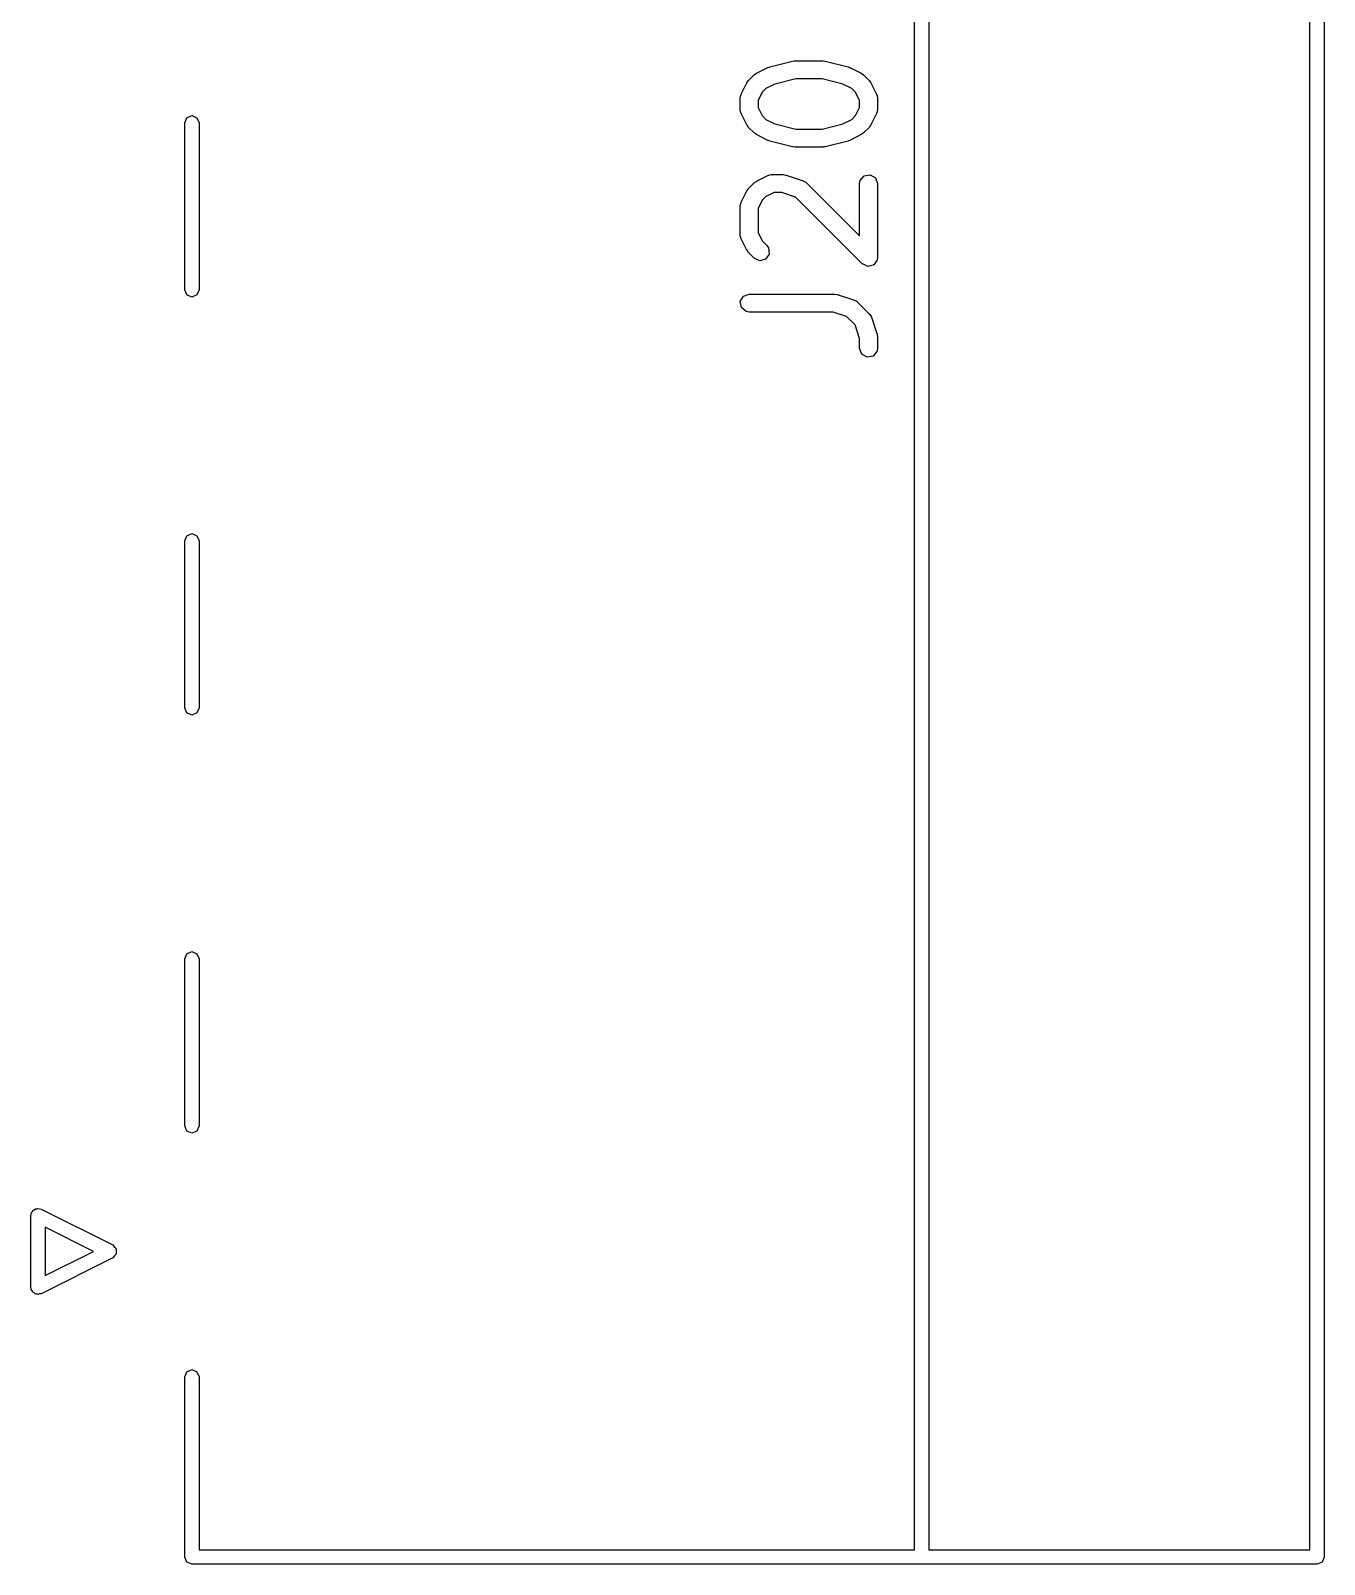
# Model space of a CAD drawing. Extents: x 68.3 to 154.7, y -118.7 to -93.4.
# Drawn here: x 143.84 to 154.67, y -118.62 to -105.78 of the extents above; entities that cross this region are included whole.
import ezdxf

# ---------------------------------------------------------------- set-up
doc = ezdxf.new("R2010")
doc.units = 0
doc.layers.add('BLACK', color=7, linetype='CONTINUOUS')

msp = doc.modelspace()

# ---------------------------------------------------------------- linework, layer by layer
at = {"layer": 'BLACK', "linetype": 'CONTINUOUS'}
for p, q in [((151.24, -118.5), (151.24, -96)), ((151.36, -96), (151.36, -118.5)), ((154.55, -118.5), (154.55, -96)), ((154.67, -95.94), (154.67, -118.56)), ((150.027, -106.082), (150.218, -106.034)), ((150.218, -106.034), (150.233, -106.033)), ((150.233, -106.033), (150.236, -106.032)), ((150.236, -106.032), (150.474, -106.032)), ((150.474, -106.032), (150.489, -106.035)), ((150.489, -106.035), (150.492, -106.034)), ((150.492, -106.034), (150.683, -106.082)), ((149.849, -106.197), (149.897, -106.149)), ((149.897, -106.149), (149.915, -106.136)), ((149.915, -106.136), (149.917, -106.135)), ((149.917, -106.135), (150.012, -106.088)), ((150.012, -106.088), (150.024, -106.084)), ((150.024, -106.084), (150.027, -106.082)), ((150.245, -106.182), (150.071, -106.226)), ((150.465, -106.182), (150.245, -106.182)), ((150.638, -106.226), (150.465, -106.182)), ((150.683, -106.082), (150.694, -106.087)), ((150.694, -106.087), (150.698, -106.088)), ((150.698, -106.088), (150.793, -106.135)), ((150.793, -106.135), (150.811, -106.149)), ((150.811, -106.149), (150.813, -106.149)), ((150.813, -106.149), (150.86, -106.197)), ((149.784, -106.32), (149.787, -106.316)), ((149.787, -106.316), (149.788, -106.312)), ((149.788, -106.312), (149.835, -106.216)), ((149.835, -106.216), (149.849, -106.198)), ((149.849, -106.198), (149.849, -106.197)), ((149.964, -106.294), (149.93, -106.363)), ((149.994, -106.264), (149.964, -106.294)), ((150.071, -106.226), (149.994, -106.264)), ((150.715, -106.264), (150.638, -106.226)), ((150.746, -106.294), (150.715, -106.264)), ((150.78, -106.363), (150.746, -106.294)), ((150.86, -106.197), (150.873, -106.215)), ((150.873, -106.215), (150.874, -106.216)), ((150.874, -106.216), (150.922, -106.312)), ((150.922, -106.312), (150.929, -106.337)), ((149.78, -106.345), (149.784, -106.32)), ((149.78, -106.44), (149.78, -106.345)), ((149.781, -106.445), (149.78, -106.44)), ((149.78, -106.449), (149.781, -106.445)), ((149.93, -106.363), (149.93, -106.423)), ((149.93, -106.423), (149.964, -106.491)), ((150.746, -106.491), (150.78, -106.423)), ((150.78, -106.423), (150.78, -106.363)), ((150.93, -106.44), (150.925, -106.466)), ((150.929, -106.337), (150.928, -106.341)), ((150.928, -106.341), (150.93, -106.345)), ((150.93, -106.345), (150.93, -106.44)), ((145.13, -106.55), (145.148, -106.508)), ((145.13, -107.95), (145.13, -106.55)), ((145.148, -106.508), (145.19, -106.49)), ((145.19, -106.49), (145.232, -106.508)), ((145.232, -106.508), (145.25, -106.55)), ((145.25, -106.55), (145.25, -107.95)), ((149.788, -106.474), (149.78, -106.449)), ((149.835, -106.569), (149.788, -106.474)), ((149.837, -106.57), (149.835, -106.569)), ((149.849, -106.589), (149.837, -106.57)), ((149.964, -106.491), (149.994, -106.522)), ((149.994, -106.522), (150.071, -106.56)), ((150.071, -106.56), (150.245, -106.604)), ((150.465, -106.604), (150.638, -106.56)), ((150.638, -106.56), (150.715, -106.522)), ((150.715, -106.522), (150.746, -106.491)), ((150.874, -106.569), (150.861, -106.587)), ((150.922, -106.474), (150.874, -106.569)), ((150.925, -106.466), (150.922, -106.47)), ((150.922, -106.47), (150.922, -106.474)), ((149.897, -106.636), (149.849, -106.589)), ((149.899, -106.637), (149.897, -106.636)), ((149.917, -106.65), (149.899, -106.637)), ((150.012, -106.698), (149.917, -106.65)), ((150.015, -106.698), (150.012, -106.698)), ((150.027, -106.704), (150.015, -106.698)), ((150.218, -106.751), (150.027, -106.704)), ((150.245, -106.604), (150.465, -106.604)), ((150.683, -106.704), (150.492, -106.751)), ((150.685, -106.702), (150.683, -106.704)), ((150.698, -106.698), (150.685, -106.702)), ((150.793, -106.65), (150.698, -106.698)), ((150.794, -106.649), (150.793, -106.65)), ((150.813, -106.636), (150.794, -106.649)), ((150.86, -106.589), (150.813, -106.636)), ((150.861, -106.587), (150.86, -106.589)), ((150.221, -106.751), (150.218, -106.751)), ((150.236, -106.754), (150.221, -106.751)), ((150.474, -106.754), (150.236, -106.754)), ((150.477, -106.752), (150.474, -106.754)), ((150.492, -106.751), (150.477, -106.752)), ((149.849, -107.102), (149.897, -107.054)), ((149.897, -107.054), (149.915, -107.041)), ((149.915, -107.041), (149.917, -107.04)), ((149.917, -107.04), (150.012, -106.992)), ((150.012, -106.992), (150.037, -106.985)), ((150.037, -106.985), (150.041, -106.986)), ((150.041, -106.986), (150.045, -106.985)), ((150.045, -106.985), (150.141, -106.985)), ((150.141, -106.985), (150.163, -106.988)), ((150.163, -106.988), (150.164, -106.988)), ((150.164, -106.988), (150.307, -107.036)), ((150.307, -107.036), (150.33, -107.048)), ((150.33, -107.048), (150.332, -107.052)), ((150.332, -107.052), (150.336, -107.054)), ((150.336, -107.054), (150.78, -107.498)), ((150.78, -107.06), (150.784, -107.034)), ((150.78, -107.498), (150.78, -107.06)), ((150.784, -107.034), (150.817, -106.995)), ((150.817, -106.995), (150.868, -106.986)), ((150.868, -106.986), (150.912, -107.011)), ((150.912, -107.011), (150.93, -107.06)), ((150.93, -107.06), (150.93, -107.679)), ((149.787, -107.221), (149.788, -107.216)), ((149.788, -107.216), (149.835, -107.121)), ((149.835, -107.121), (149.849, -107.103)), ((149.849, -107.103), (149.849, -107.102)), ((149.964, -107.199), (149.93, -107.268)), ((149.994, -107.169), (149.964, -107.199)), ((150.063, -107.135), (149.994, -107.169)), ((150.128, -107.135), (150.063, -107.135)), ((150.243, -107.173), (150.128, -107.135)), ((150.802, -107.732), (150.243, -107.173)), ((149.78, -107.25), (149.784, -107.224)), ((149.78, -107.488), (149.78, -107.25)), ((149.784, -107.224), (149.787, -107.221)), ((149.93, -107.268), (149.93, -107.47)), ((149.93, -107.47), (149.964, -107.539)), ((149.781, -107.492), (149.78, -107.488)), ((149.78, -107.497), (149.781, -107.492)), ((149.788, -107.522), (149.78, -107.497)), ((149.835, -107.617), (149.788, -107.522)), ((149.964, -107.539), (150.003, -107.578)), ((150.003, -107.578), (150.018, -107.599)), ((150.018, -107.599), (150.023, -107.65)), ((149.837, -107.618), (149.835, -107.617)), ((149.849, -107.636), (149.837, -107.618)), ((149.897, -107.684), (149.849, -107.636)), ((149.944, -107.706), (149.897, -107.684)), ((149.993, -107.692), (149.944, -107.706)), ((150.023, -107.65), (149.993, -107.692)), ((150.822, -107.741), (150.802, -107.732)), ((150.911, -107.722), (150.898, -107.74)), ((150.925, -107.704), (150.911, -107.722)), ((150.926, -107.7), (150.925, -107.704)), ((150.927, -107.698), (150.926, -107.7)), ((150.93, -107.679), (150.927, -107.695)), ((150.927, -107.695), (150.927, -107.698)), ((150.842, -107.752), (150.822, -107.741)), ((150.845, -107.752), (150.842, -107.752)), ((150.848, -107.753), (150.845, -107.752)), ((150.87, -107.747), (150.848, -107.753)), ((150.892, -107.744), (150.87, -107.747)), ((150.895, -107.741), (150.892, -107.744)), ((150.898, -107.74), (150.895, -107.741)), ((145.148, -107.992), (145.13, -107.95)), ((145.25, -107.95), (145.232, -107.992)), ((149.807, -108.002), (149.855, -107.985)), ((149.855, -107.985), (150.569, -107.985)), ((150.569, -107.985), (150.591, -107.988)), ((150.591, -107.988), (150.593, -107.988)), ((150.593, -107.988), (150.736, -108.036)), ((145.19, -108.01), (145.148, -107.992)), ((145.232, -107.992), (145.19, -108.01)), ((149.781, -108.046), (149.807, -108.002)), ((149.79, -108.097), (149.781, -108.046)), ((149.829, -108.13), (149.79, -108.097)), ((150.736, -108.036), (150.759, -108.048)), ((150.759, -108.048), (150.761, -108.052)), ((150.761, -108.052), (150.765, -108.054)), ((150.765, -108.054), (150.86, -108.149)), ((149.855, -108.135), (149.829, -108.13)), ((150.557, -108.135), (149.855, -108.135)), ((150.671, -108.173), (150.557, -108.135)), ((150.742, -108.243), (150.671, -108.173)), ((150.78, -108.357), (150.742, -108.243)), ((150.86, -108.149), (150.875, -108.171)), ((150.875, -108.171), (150.876, -108.175)), ((150.876, -108.175), (150.878, -108.179)), ((150.878, -108.179), (150.926, -108.322)), ((150.78, -108.44), (150.78, -108.357)), ((150.926, -108.322), (150.929, -108.344)), ((150.929, -108.344), (150.93, -108.345)), ((150.93, -108.345), (150.93, -108.44)), ((150.797, -108.489), (150.78, -108.44)), ((150.842, -108.514), (150.797, -108.489)), ((150.925, -108.466), (150.892, -108.505)), ((150.93, -108.44), (150.925, -108.466)), ((150.892, -108.505), (150.842, -108.514)), ((145.13, -110.05), (145.148, -110.008)), ((145.148, -110.008), (145.19, -109.99)), ((145.19, -109.99), (145.232, -110.008)), ((145.232, -110.008), (145.25, -110.05)), ((145.13, -111.45), (145.13, -110.05)), ((145.25, -110.05), (145.25, -111.45)), ((145.148, -111.492), (145.13, -111.45)), ((145.25, -111.45), (145.232, -111.492)), ((145.19, -111.51), (145.148, -111.492)), ((145.232, -111.492), (145.19, -111.51)), ((145.13, -113.55), (145.148, -113.508)), ((145.148, -113.508), (145.19, -113.49)), ((145.19, -113.49), (145.232, -113.508)), ((145.232, -113.508), (145.25, -113.55)), ((145.13, -114.95), (145.13, -113.55)), ((145.25, -113.55), (145.25, -114.95)), ((145.148, -114.992), (145.13, -114.95)), ((145.19, -115.01), (145.148, -114.992)), ((145.232, -114.992), (145.19, -115.01)), ((145.25, -114.95), (145.232, -114.992)), ((143.84, -115.7), (143.845, -115.687)), ((143.845, -115.687), (143.846, -115.673)), ((143.846, -115.673), (143.854, -115.667)), ((143.854, -115.667), (143.858, -115.658)), ((143.858, -115.658), (143.87, -115.652)), ((143.87, -115.652), (143.881, -115.643)), ((143.881, -115.643), (143.891, -115.644)), ((143.891, -115.644), (143.9, -115.64)), ((143.9, -115.64), (143.913, -115.645)), ((143.913, -115.645), (143.927, -115.646)), ((143.927, -115.646), (144.527, -115.946)), ((143.84, -116.3), (143.84, -115.7)), ((144.366, -116), (143.96, -115.797)), ((143.96, -115.797), (143.96, -116.203)), ((144.527, -115.946), (144.539, -115.961)), ((144.527, -116.054), (143.927, -116.354)), ((143.96, -116.203), (144.366, -116)), ((144.539, -116.039), (144.527, -116.054)), ((144.539, -115.961), (144.554, -115.973)), ((144.554, -116.027), (144.539, -116.039)), ((144.554, -115.973), (144.554, -115.978)), ((144.554, -115.978), (144.557, -115.981)), ((144.557, -116.019), (144.554, -116.022)), ((144.554, -116.022), (144.554, -116.027)), ((144.557, -115.981), (144.556, -116)), ((144.556, -116), (144.557, -116.019)), ((143.845, -116.313), (143.84, -116.3)), ((143.846, -116.327), (143.845, -116.313)), ((143.854, -116.333), (143.846, -116.327)), ((143.858, -116.342), (143.854, -116.333)), ((143.87, -116.348), (143.858, -116.342)), ((143.881, -116.357), (143.87, -116.348)), ((143.891, -116.356), (143.881, -116.357)), ((143.9, -116.36), (143.891, -116.356)), ((143.913, -116.355), (143.9, -116.36)), ((143.927, -116.354), (143.913, -116.355)), ((145.13, -117.05), (145.148, -117.008)), ((145.13, -118.56), (145.13, -117.05)), ((145.148, -117.008), (145.19, -116.99)), ((145.19, -116.99), (145.232, -117.008)), ((145.232, -117.008), (145.25, -117.05)), ((145.25, -117.05), (145.25, -118.5)), ((145.25, -118.5), (151.24, -118.5)), ((151.36, -118.5), (154.55, -118.5)), ((145.148, -118.602), (145.13, -118.56)), ((145.19, -118.62), (145.148, -118.602)), ((151.3, -118.62), (145.19, -118.62)), ((154.61, -118.62), (151.3, -118.62)), ((154.652, -118.602), (154.61, -118.62)), ((154.67, -118.56), (154.652, -118.602))]:
    msp.add_line(p, q, dxfattribs=at)

doc.saveas('drawing.dxf')
